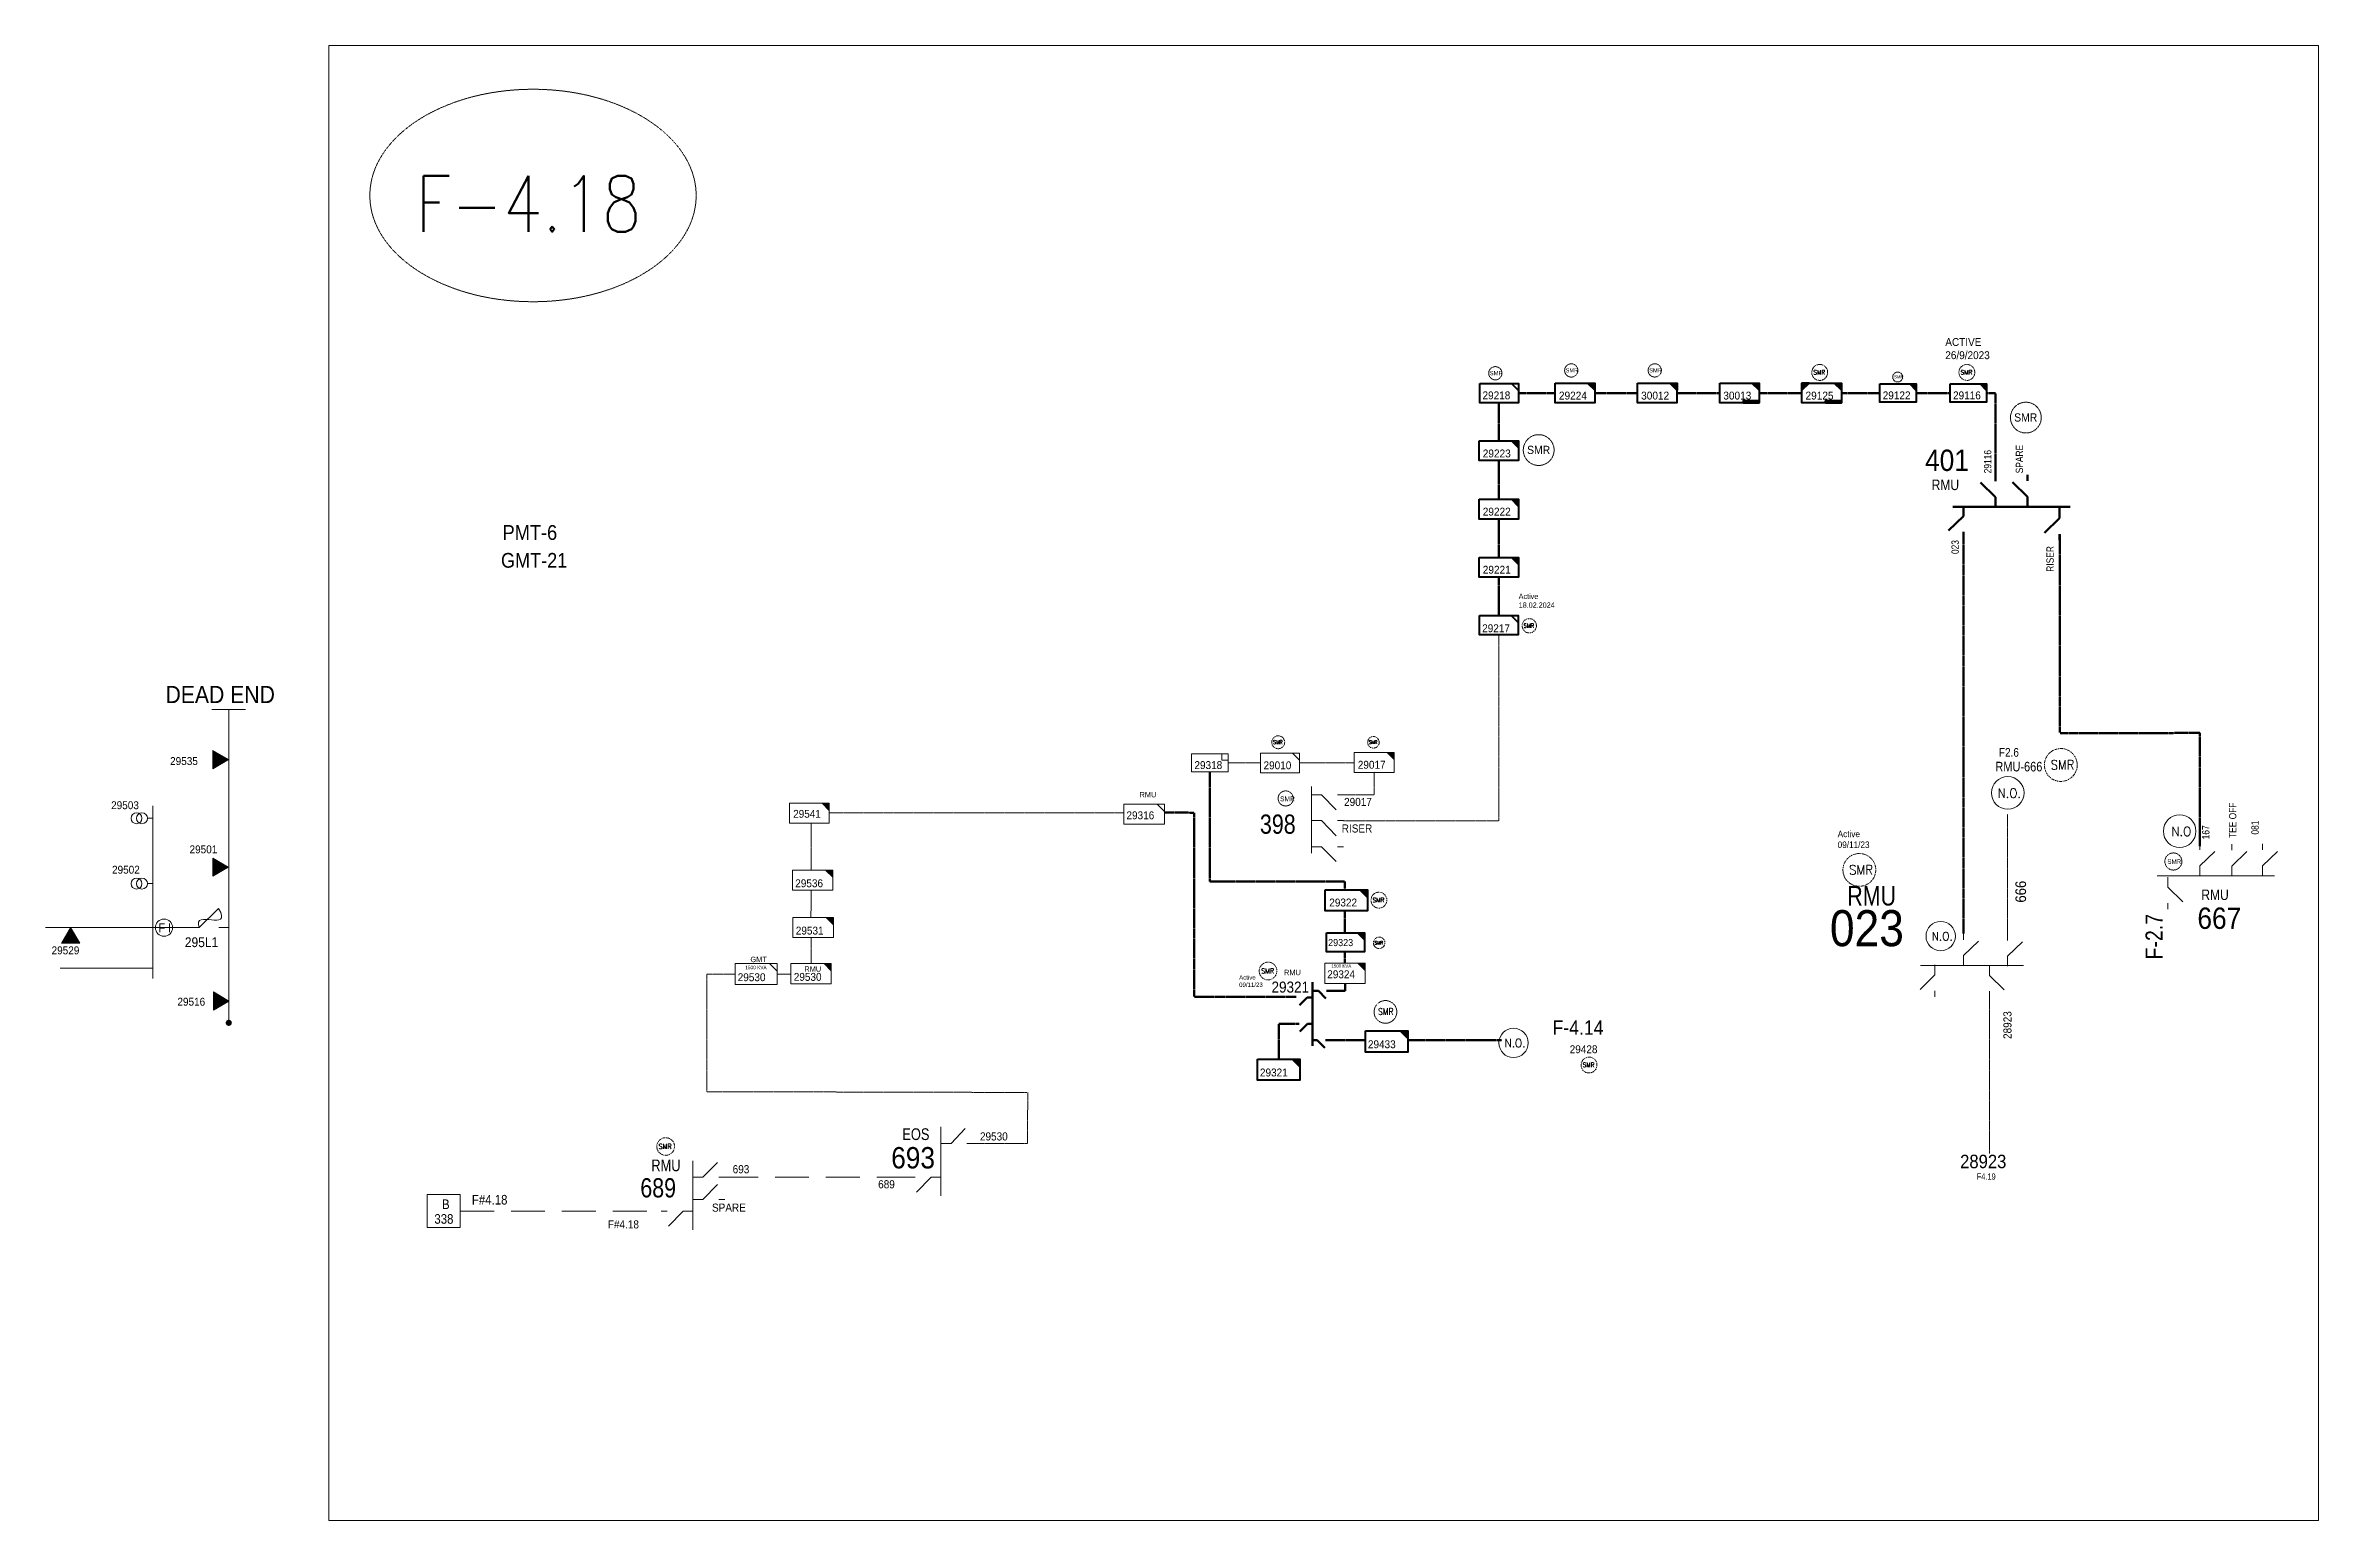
# Model space of a CAD drawing. Header units: metres. Extents: x 65984 to 144644, y -19036 to 23726.
# Drawn here: x 108028 to 110051, y -9890 to -8577 of the extents above; entities that cross this region are included whole.
import ezdxf
from ezdxf.enums import TextEntityAlignment as Align

# ---------------------------------------------------------------- set-up
doc = ezdxf.new("R2010")
doc.units = ezdxf.units.M
doc.header["$MEASUREMENT"] = 0
for name, pattern in [('DGN Style 3', [0.013877, 0, -0.013877]), ('DGN Style 4', [1.6, 0.8, -0.4, 0, -0.4]), ('HIDDEN2', [2381.25, 1587.5, -793.75])]:
    doc.linetypes.add(name, pattern=pattern)
doc.layers.get('0').update_dxf_attribs({"color": 95, "lineweight": 40})
for name, color, linetype, lineweight in [('CONTRACTOR NAME', 95, 'Continuous', 40), ('d_eos', 111, 'Continuous', 40), ('d_eos no', 121, 'Continuous', 40), ('d_fco', 5, 'Continuous', 40), ('d_fco text', 95, 'Continuous', 40), ('d_oh branch', 94, 'Continuous', 40), ('d_switch', 95, 'Continuous', 40), ('d_tf', 1, 'Continuous', 40), ('d_tf no', 6, 'Continuous', 40), ('d_tf_200', 1, 'Continuous', 40), ('d_ug cable', 95, 'Continuous', 40), ('d_unit sub', 7, 'Continuous', 40), ('EARTH FAULT INDICATOR', 95, 'Continuous', 40), ('fedr no', 95, 'Continuous', 40), ('GRID STATION  04', 7, 'Continuous', 40), ('Level 37', 7, 'Continuous', 0), ('O H MAIN FEEDER', 4, 'Continuous', 100), ('SW N O', 114, 'Continuous', 30)]:
    doc.layers.add(name, color=color, linetype=linetype, lineweight=lineweight)
doc.styles.add('NASKHF', font='naskhf.shx', dxfattribs={"height": 8})
doc.styles.add('Style-Andalus', font='andlso.ttf')
doc.styles.add('Style-Arial', font='arial.ttf')
doc.styles.add('Style-ENGINEERING', font='ENGINEERING.shx')
doc.styles.add('Style-msdefault', font='msdefault.shx')
doc.styles.add('Style-simplex', font='simplex.shx')
doc.styles.add('Style-STANDARD', font='STANDARD.shx')

# ---------------------------------------------------------------- blocks, each defined once
blk = doc.blocks.new('*U3395')
at = {"layer": 'd_eos', "color": 7, "linetype": 'Continuous', "lineweight": 13, "ltscale": 1.213359}
for p, q in [((-4.6, 7.4), (-11.4, 14.4)), ((0, -16.2), (0, 16.2)), ((-12.1, 7.4), (-14.9, 7.4)), ((0, 7.4), (-4.6, 7.4)), ((0, -8.4), (4.7, -8.4)), ((4.7, -8.4), (11.4, -15.4)), ((12.1, -8.4), (14.9, -8.4))]:
    blk.add_line(p, q, dxfattribs=at)
blk = doc.blocks.new('TF_8')
at = {"color": 0, "linetype": 'ByBlock', "lineweight": -2}
blk.add_line((6.3, 4.95), (9.9, 1.35), dxfattribs=at)
blk.add_3dface([(-10.1, 4.95), (9.9, 4.95), (9.9, -5.05), (-10.1, -5.05)], dxfattribs=at)
blk = doc.blocks.new('exist.us-1000kva')
at = {"color": 0, "linetype": 'ByBlock', "lineweight": -2, "flags": 128}
blk.add_lwpolyline([(40, 12.9), (32.8, 20), (40, 20)], close=True, dxfattribs=at)
at = {"color": 0, "linetype": 'ByBlock', "lineweight": -2, "extrusion": (0, 0, -1)}
blk.add_solid([(-40, 12.9), (-32.8, 20), (-40, 20)], dxfattribs=at)
at = {"color": 0, "linetype": 'ByBlock', "lineweight": -2, "xscale": 2, "yscale": 2}
blk.add_blockref('TF_8', (20.2, 10.1), dxfattribs=at)
blk = doc.blocks.new('TRA1_1432')
at = {"layer": 'd_tf', "color": 251, "linetype": 'Continuous', "lineweight": 13, "ltscale": 0.00081119, "extrusion": (0, 0, -1), "flags": 128}
blk.add_lwpolyline([(-10, -17.1), (0, -0.1), (10, -17.1)], close=True, dxfattribs=at)
at = {"layer": 'd_tf', "color": 251, "linetype": 'Continuous', "lineweight": 13, "ltscale": 0.00081119}
blk.add_solid([(10, -17.1), (0, -0.1), (-10, -17.1)], dxfattribs=at)
blk = doc.blocks.new('TRA1_1431')
at = {"layer": 'd_tf', "color": 251, "linetype": 'Continuous', "lineweight": 13, "ltscale": 0.00081119, "xscale": 1.000046566207833, "yscale": 1.000046566207833, "zscale": 1.000046566207833, "rotation": 180}
blk.add_blockref('TRA1_1432', (0, 0), dxfattribs=at)
blk = doc.blocks.new('*U1012')
at = {"layer": 'd_fco', "color": 7, "linetype": 'Continuous', "lineweight": 13}
blk.add_line((-4.6, 4.2), (-10.1, 4.2), dxfattribs=at)
at = {"layer": 'd_fco', "color": 7, "linetype": 'Continuous', "lineweight": 13, "flags": 128}
blk.add_lwpolyline([(13, 4.2), (7.1, 4.2), (-4.4, -7.3)], dxfattribs=at)
at = {"layer": 'd_fco', "color": 7, "linetype": 'Continuous', "lineweight": 13}
blk.add_open_spline([(-4.4, -7.3), (-13, 7.7), (11.6, -7.7), (7.1, 4.2)], degree=3, dxfattribs=at)
blk = doc.blocks.new('*U3386')
at = {"layer": 'EARTH FAULT INDICATOR', "color": 2, "linetype": 'Continuous', "lineweight": 13}
blk.add_circle((0, 0.1), 4, dxfattribs=at)
at = {"layer": 'EARTH FAULT INDICATOR', "color": 2, "lineweight": 13, "style": 'Style-Andalus', "width": 0.9}
blk.add_text('F I', height=4.23, dxfattribs=at).set_placement((-2.6, 2.1), align=Align.TOP_LEFT)
blk = doc.blocks.new('TFU_166')
at = {"layer": 'd_tf_200', "color": 251, "linetype": 'Continuous', "lineweight": 13}
blk.add_line((0, 10), (0, 0), dxfattribs=at)
for centre in [(0, 30), (0, 20)]:
    blk.add_circle(centre, 10, dxfattribs=at)
blk = doc.blocks.new('TF3')
at = {"color": 0, "linetype": 'ByBlock', "lineweight": -2}
for p, q in [((11.3, 9), (18.3, 9)), ((18.3, 9), (18.3, 2))]:
    blk.add_line(p, q, dxfattribs=at)
at = {"color": 0, "linetype": 'ByBlock', "lineweight": -2, "flags": 128}
blk.add_lwpolyline([(18.3, 2), (11.3, 2), (11.3, 9)], dxfattribs=at)
at = {"color": 0, "linetype": 'ByBlock', "lineweight": -2}
blk.add_3dface([(-21.7, 9), (18.3, 9), (18.3, -11), (-21.7, -11)], dxfattribs=at)
blk = doc.blocks.new('*U3399')
at = {"layer": 'd_eos', "color": 2, "linetype": 'Continuous', "lineweight": 13, "ltscale": 1.213359}
for p, q in [((2.8, 10.6), (-4, 17.6)), ((7.5, 13.7), (7.5, -17.6)), ((-4.6, 10.6), (-7.5, 10.6)), ((2.8, -1.6), (-4, 5.5)), ((7.5, 10.6), (2.8, 10.6)), ((-4.6, -1.6), (-7.5, -1.6)), ((2.8, -13.7), (-4, -6.7)), ((7.5, -1.6), (2.8, -1.6)), ((-4.6, -13.7), (-7.5, -13.7)), ((7.5, -13.7), (2.8, -13.7))]:
    blk.add_line(p, q, dxfattribs=at)
blk = doc.blocks.new('*U3400')
at = {"layer": 'd_unit sub', "color": 2, "linetype": 'Continuous', "lineweight": 40, "flags": 128}
for points in [[(-9.5, 1.4), (-6.1, 4.7), (-9.5, 4.7)], [(9.5, 1.3), (6, 4.7), (9.5, 4.7)]]:
    blk.add_lwpolyline(points, close=True, dxfattribs=at)
at = {"layer": 'd_unit sub', "color": 2, "linetype": 'Continuous', "lineweight": 40, "extrusion": (0, 0, -1)}
for points in [[(9.5, 1.4), (6.1, 4.7), (9.5, 4.7)], [(-9.5, 1.3), (-6, 4.7), (-9.5, 4.7)]]:
    blk.add_solid(points, dxfattribs=at)
at = {"layer": 'd_unit sub', "color": 2, "linetype": 'Continuous', "lineweight": 40, "xscale": 0.9486633457507601, "yscale": 0.9486633457507601, "zscale": 0.4380515265747435, "rotation": 359.9999999999999}
blk.add_blockref('TF_8', (0.1, 0), dxfattribs=at)
blk = doc.blocks.new('*U1353')
at = {"layer": 'CONTRACTOR NAME', "color": 251, "lineweight": 211, "ltscale": 0.498271, "flags": 128}
for points in [[(1.7, -0.5), (-3.7, -0.5), (-3.7, 0.5), (1.7, 0.5)], [(3.7, -0.5), (1.7, -0.5), (1.7, 0.5), (3.7, 0.5)]]:
    blk.add_lwpolyline(points, close=True, dxfattribs=at)
at = {"layer": 'CONTRACTOR NAME', "color": 251, "lineweight": 211, "style": 'Style-msdefault', "width": 0.945946}
for s, height, p in [('2019.04.14', 0.683, (-3.5, 0.3)), ('FSC', 0.572, (2.1, 0.3))]:
    blk.add_text(s, height=height, dxfattribs=at).set_placement(p, align=Align.TOP_LEFT)
blk = doc.blocks.new('*U1430')
at = {"layer": 'SW N O', "color": 3, "lineweight": 13}
blk.add_circle((0, 0), 16.8, dxfattribs=at)
at = {"layer": 'SW N O', "color": 3, "lineweight": 13, "style": 'Style-STANDARD'}
blk.add_text('N.O', height=9.6, dxfattribs=at).set_placement((1.7, -0.2), align=Align.MIDDLE_CENTER)
blk = doc.blocks.new('*U893')
at = {"layer": 'SW N O', "color": 3, "lineweight": 13}
blk.add_circle((0, 0), 16.8, dxfattribs=at)
at = {"layer": 'SW N O', "color": 3, "lineweight": 13, "style": 'Style-STANDARD'}
blk.add_text('N.O.', height=9.6, dxfattribs=at).set_placement((1.7, -0.2), align=Align.MIDDLE_CENTER)

msp = doc.modelspace()

# ---------------------------------------------------------------- hatches: boundary and pattern name
at = {"layer": 'O H MAIN FEEDER', "lineweight": 13, "ltscale": 0.81119}
h = msp.add_hatch(color=251, dxfattribs=at)
edge = h.paths.add_edge_path(flags=0)
edge.add_arc((108191.4, -9446.5), 2.77, 0, 360)

# ---------------------------------------------------------------- linework, layer by layer
at = {"layer": 'd_eos', "color": 2, "linetype": 'Continuous', "lineweight": 211, "ltscale": 1.213359}
for p, q in [((109763.9, -8964.3), (109763.9, -8958.9)), ((109792.4, -8964.1), (109792.4, -8958.7)), ((109763.9, -8978.5), (109750.6, -8965.5)), ((109763.9, -8987.3), (109763.9, -8978.5)), ((109792.4, -8978.3), (109779.1, -8965.4)), ((109792.4, -8987.1), (109792.4, -8978.3)), ((109735.4, -8995.5), (109722, -9008.4)), ((109725.9, -8987.1), (109830.4, -8987.1)), ((109735.4, -8986.6), (109735.4, -8995.5)), ((109820.9, -8997.3), (109807.6, -9010.3)), ((109820.9, -8988.5), (109820.9, -8997.3)), ((109735.4, -9009.6), (109735.4, -9015)), ((109820.9, -9011.5), (109820.9, -9016.9))]:
    msp.add_line(p, q, dxfattribs=at)
at = {"layer": 'd_eos', "color": 7, "linetype": 'Continuous', "lineweight": 13, "ltscale": 1.213359}
for p, q in [((109945.7, -9292.6), (109945.7, -9287.3)), ((109974.3, -9292.8), (109974.3, -9287.5)), ((110001.6, -9292.6), (110001.6, -9287.3)), ((109735.4, -9372.5), (109735.4, -9367.1)), ((109735.4, -9386.7), (109748.7, -9373.7)), ((109735.4, -9395.5), (109735.4, -9386.7)), ((109774.6, -9373.1), (109774.6, -9367.7)), ((109774.6, -9387.2), (109787.9, -9374.3)), ((109774.6, -9396.1), (109774.6, -9387.2)), ((109710, -9403.8), (109696.7, -9416.7)), ((109697, -9395.5), (109788.8, -9395.5)), ((109710, -9394.9), (109710, -9403.8)), ((109758.4, -9395.5), (109758.4, -9404.3)), ((109758.4, -9404.3), (109771.7, -9417.2)), ((109710, -9417.9), (109710, -9423.3)), ((109758.4, -9418.5), (109758.4, -9423.8))]:
    msp.add_line(p, q, dxfattribs=at)
at = {"layer": 'd_eos', "color": 2, "linetype": 'Continuous', "lineweight": 13, "ltscale": 1.213359}
for p, q in [((109945.7, -9306.8), (109959.1, -9293.9)), ((109974.3, -9307), (109987.6, -9294.1)), ((110001.6, -9306.8), (110014.9, -9293.9)), ((110012.3, -9315.6), (109907.7, -9315.6)), ((109917.2, -9317), (109917.2, -9325.9)), ((109917.2, -9325.9), (109930.5, -9338.8)), ((109945.7, -9315.6), (109945.7, -9306.8)), ((109974.3, -9315.8), (109974.3, -9307)), ((110001.6, -9315.6), (110001.6, -9306.8)), ((109917.2, -9340), (109917.2, -9345.4)), ((108604.5, -9569.3), (108604.5, -9630.7)), ((108604.5, -9584), (108613.4, -9584)), ((108613.4, -9584), (108626.3, -9570.7)), ((108627.5, -9584), (108632.9, -9584)), ((108604.5, -9603.9), (108613.4, -9603.9)), ((108613.4, -9603.9), (108626.3, -9590.5)), ((108627.5, -9603.9), (108632.9, -9603.9)), ((108581.6, -9614.1), (108576.2, -9614.1)), ((108595.7, -9614.1), (108582.8, -9627.4)), ((108604.5, -9614.1), (108595.7, -9614.1))]:
    msp.add_line(p, q, dxfattribs=at)
at = {"layer": 'd_eos', "color": 2, "linetype": 'Continuous', "lineweight": 211, "ltscale": 0.820845}
for p, q in [((109151.1, -9424.1), (109144.4, -9430.9)), ((109155.6, -9424.1), (109151.1, -9424.1)), ((109155.9, -9466.9), (109155.9, -9410.4)), ((109156.6, -9418), (109161.2, -9418)), ((109161.2, -9418), (109167.8, -9424.8)), ((109168.5, -9418), (109171.2, -9418)), ((109144.2, -9447.3), (109141.4, -9447.3)), ((109151.5, -9447.3), (109144.8, -9454.2)), ((109156, -9447.3), (109151.5, -9447.3)), ((109155.7, -9462), (109160.2, -9462)), ((109160.2, -9462), (109166.9, -9468.8)), ((109167.5, -9462), (109170.3, -9462))]:
    msp.add_line(p, q, dxfattribs=at)
at = {"layer": 'd_oh branch', "color": 251, "linetype": 'Continuous', "lineweight": 13}
for p, q in [((108123.9, -9407), (108123.9, -9253.4)), ((108156.4, -9361.7), (108028.3, -9361.7)), ((108124, -9398), (108041.3, -9398))]:
    msp.add_line(p, q, dxfattribs=at)
at = {"layer": 'd_ug cable', "color": 251, "linetype": 'DGN Style 3', "lineweight": 100}
for p, q in [((109339.3, -8886), (109372.1, -8886)), ((109407.2, -8886), (109445.3, -8886)), ((109480.4, -8886), (109518.4, -8886)), ((109553.6, -8886), (109591.6, -8886)), ((109723.5, -8886), (109693.4, -8886)), ((109170.3, -9462), (109203.2, -9462))]:
    msp.add_line(p, q, dxfattribs=at)
at = {"layer": 'd_ug cable', "color": 251, "linetype": 'DGN Style 3', "lineweight": 13}
for p, q in [((108726.5, -9259.5), (108988.2, -9259.5)), ((108709.7, -9310.6), (108709.8, -9268.8)), ((108709.6, -9352.7), (108709.7, -9328)), ((108709.8, -9370.4), (108709.8, -9394)), ((108616.9, -9403.2), (108617, -9507.8)), ((108642.1, -9403.2), (108616.9, -9403.2)), ((108691.2, -9403.2), (108679.5, -9403.2)), ((108901.8, -9508.5), (108617, -9507.8)), ((108902.4, -9553.9), (108902.5, -9508.5)), ((108902.4, -9553.9), (108851, -9553.9))]:
    msp.add_line(p, q, dxfattribs=at)
at = {"layer": 'd_ug cable', "color": 251, "linetype": 'HIDDEN2', "lineweight": 13, "ltscale": 0.019008}
msp.add_line((108632.4, -9584), (108798.8, -9584), dxfattribs=at)
at = {"layer": 'd_ug cable', "color": 251, "linetype": 'DGN Style 3', "lineweight": 100, "flags": 128}
for points in [[(109321.9, -8928.7), (109321.9, -8894.5), (109321.9, -8894.5)], [(109626.7, -8886), (109660.9, -8886)], [(109763.9, -8958.9), (109763.9, -8886), (109755.9, -8886)], [(109321.9, -8980.5), (109321.9, -8946.3), (109321.9, -8946.3)], [(109321.9, -9032.3), (109321.9, -8998.1), (109321.9, -8998.1)], [(109735.4, -9015), (109735.4, -9367.1)], [(109821, -9188), (109821, -9011.7)], [(109321.9, -9084), (109321.9, -9049.8), (109321.9, -9049.8)], [(109945.6, -9188.5), (109821.3, -9188.7)], [(109945.6, -9188.5), (109945.6, -9289.3)], [(109064.6, -9223.3), (109064.6, -9320.8), (109184.7, -9320.8), (109184.7, -9328)], [(109141.3, -9423.3), (109050.6, -9423.3), (109050.6, -9259.5), (109024.3, -9259.2)], [(109184.8, -9366.5), (109184.8, -9346.9)], [(109184.8, -9393.4), (109184.8, -9383.4)], [(109184.9, -9411.4), (109185, -9418), (109171.2, -9418)], [(109141.4, -9447.3), (109125.9, -9447.3), (109125.9, -9478.8)], [(109240.8, -9462), (109324.5, -9462)]]:
    msp.add_lwpolyline(points, dxfattribs=at)
at = {"layer": 'd_ug cable', "color": 251, "linetype": 'DGN Style 3', "lineweight": 13, "flags": 128}
for points in [[(109183.5, -9266.6), (109321.9, -9266.6), (109321.9, -9101.3)], [(109109.7, -9215.1), (109080.8, -9215.1)], [(109193.2, -9215.1), (109144.7, -9215.1)], [(109183.6, -9243.5), (109210.9, -9243.5), (109210.9, -9223.1)]]:
    msp.add_lwpolyline(points, dxfattribs=at)
at = {"layer": 'd_ug cable', "color": 194, "linetype": 'DGN Style 3', "lineweight": 13, "flags": 128}
msp.add_lwpolyline([(109774.6, -9370.3), (109774.6, -9260.7), (109774.6, -9260.7)], dxfattribs=at)
at = {"layer": 'd_ug cable', "color": 6, "linetype": 'DGN Style 3', "lineweight": 13, "flags": 128}
msp.add_lwpolyline([(109758.4, -9562.7), (109758.4, -9418.3), (109758.4, -9418.3)], dxfattribs=at)
at = {"layer": 'd_ug cable', "color": 251, "linetype": 'HIDDEN2', "lineweight": 13, "ltscale": 0.019008}
msp.add_lwpolyline([(108397.4, -9614.1), (108577.2, -9614.1)], dxfattribs=at)
at = {"layer": 'd_ug cable', "color": 2, "linetype": 'DGN Style 3', "lineweight": 13}
for centre, radius in [((109386.3, -8865.8), 5.91), ((109460.6, -8865.8), 5.91), ((109318.7, -8868.3), 5.89), ((109790.9, -8907.8), 13.7), ((109357.3, -8936.7), 13.7), ((109132.1, -9246.8), 6.73), ((109922.2, -9302.9), 7.6), ((109220.9, -9436.8), 10.1)]:
    msp.add_circle(centre, radius, dxfattribs=at)
at = {"layer": 'd_ug cable', "color": 2, "linetype": 'DGN Style 4', "lineweight": 13}
for centre, radius in [((109607.4, -8867.6), 7.07), ((109738.4, -8867.6), 7.07), ((109348.9, -9093.1), 6.36), ((109125.5, -9196.8), 5.73), ((109210.2, -9196.8), 5.15), ((109822, -9217), 14.6), ((109642.7, -9310.4), 14.6), ((109215.1, -9337.3), 7.07), ((109215.3, -9375.3), 5.15), ((109116.4, -9400.4), 7.86), ((109402.1, -9484.1), 7.07), ((108580.3, -9556.6), 7.86)]:
    msp.add_circle(centre, radius, dxfattribs=at)
at = {"layer": 'd_ug cable', "color": 1, "linetype": 'DGN Style 3', "lineweight": 13}
msp.add_circle((109676.8, -8871.7), 4.42, dxfattribs=at)
at = {"layer": 'd_unit sub', "color": 2, "linetype": 'Continuous', "lineweight": 40, "flags": 128}
for points in [[(109407.2, -8883.5), (109400.8, -8877.2), (109407.2, -8877.2)], [(109480.4, -8883.5), (109474, -8877.2), (109480.4, -8877.2)], [(109339.4, -8934.8), (109333, -8928.5), (109339.4, -8928.5)]]:
    msp.add_lwpolyline(points, close=True, dxfattribs=at)
at = {"layer": 'd_unit sub', "color": 251, "linetype": 'Continuous', "lineweight": 40, "flags": 128}
for points in [[(109553.6, -8883.5), (109547.1, -8877.2), (109553.6, -8877.2)], [(109339.4, -8986.8), (109333, -8980.5), (109339.4, -8980.5)], [(109339.4, -9038.6), (109333, -9032.3), (109339.4, -9032.3)]]:
    msp.add_lwpolyline(points, close=True, dxfattribs=at)
at = {"layer": 'd_unit sub', "color": 2, "linetype": 'Continuous', "lineweight": 40, "extrusion": (0, 0, -1)}
for points in [[(-109407.2, -8883.5), (-109400.8, -8877.2), (-109407.2, -8877.2)], [(-109480.4, -8883.5), (-109474, -8877.2), (-109480.4, -8877.2)], [(-109339.4, -8934.8), (-109333, -8928.5), (-109339.4, -8928.5)]]:
    msp.add_solid(points, dxfattribs=at)
at = {"layer": 'd_unit sub', "color": 251, "linetype": 'Continuous', "lineweight": 40, "extrusion": (0, 0, -1)}
for points in [[(-109553.6, -8883.5), (-109547.1, -8877.2), (-109553.6, -8877.2)], [(-109339.4, -8986.8), (-109333, -8980.5), (-109339.4, -8980.5)], [(-109339.4, -9038.6), (-109333, -9032.3), (-109339.4, -9032.3)]]:
    msp.add_solid(points, dxfattribs=at)
at = {"layer": 'fedr no', "color": 82, "linetype": 'DGN Style 3', "lineweight": 13, "true_color": 0x1dc70e}
msp.add_ellipse((108462.2, -8710.1), major_axis=(145.2, 0), ratio=0.651175, dxfattribs=at)
at = {"layer": 'GRID STATION  04', "color": 251, "linetype": 'Continuous', "lineweight": 13, "ltscale": 1.003573, "flags": 128}
msp.add_lwpolyline([(108368, -9628.8), (108368, -9599.4), (108397.4, -9599.4), (108397.4, -9628.8)], close=True, dxfattribs=at)
at = {"layer": 'O H MAIN FEEDER', "color": 163, "lineweight": 13, "ltscale": 1.113919}
msp.add_line((108176.4, -9167.7), (108206.3, -9167.7), dxfattribs=at)
at = {"layer": 'O H MAIN FEEDER', "color": 251, "lineweight": 13, "ltscale": 0.947114}
msp.add_line((108191.4, -9446.5), (108191.4, -9167.7), dxfattribs=at)
at = {"layer": 'O H MAIN FEEDER', "color": 140, "lineweight": 13, "ltscale": 0.861012, "flags": 128}
msp.add_lwpolyline([(110051.4, -8576.6), (108280.6, -8576.6), (108280.6, -9889.5), (110051.4, -9889.5)], close=True, dxfattribs=at)

# ---------------------------------------------------------------- block references
at = {"layer": 'CONTRACTOR NAME', "color": 251, "lineweight": 211, "ltscale": 0.498271, "xscale": 1.9008, "yscale": 1.9008, "zscale": 1.9008}
for p in [(109546.5, -8893.8), (109619.7, -8893.8)]:
    msp.add_blockref('*U1353', p, dxfattribs=at)
at = {"layer": 'd_eos', "color": 2, "linetype": 'Continuous', "lineweight": 13, "ltscale": 1.213359, "xscale": 1.9008, "yscale": 1.9008, "zscale": 1.9008, "rotation": 180}
msp.add_blockref('*U3399', (109169.4, -9269.6), dxfattribs=at)
at = {"layer": 'd_eos', "color": 7, "linetype": 'Continuous', "lineweight": 13, "ltscale": 1.213359, "extrusion": (0, 0, -1), "xscale": 1.9008, "yscale": 1.9008, "zscale": 1.9008, "rotation": 180}
msp.add_blockref('*U3395', (-108825.3, -9569.8), dxfattribs=at)
at = {"layer": 'd_fco', "color": 7, "linetype": 'Continuous', "lineweight": 13, "xscale": 1.491399719859265, "yscale": 1.491399719859265, "zscale": 1.491399719859265, "rotation": 179.9999999995591}
msp.add_blockref('*U1012', (108175.8, -9355.5), dxfattribs=at)
at = {"layer": 'd_tf', "color": 251, "linetype": 'Continuous', "lineweight": 13, "ltscale": 0.00081119, "xscale": 0.8111897164608106, "yscale": 0.8111897164608106, "zscale": 0.8111897164608106, "rotation": 89.99999999999999}
for p in [(108191.2, -9212.2), (108191, -9308)]:
    msp.add_blockref('TRA1_1431', p, dxfattribs=at)
at = {"layer": 'd_tf', "color": 251, "linetype": 'Continuous', "lineweight": 13, "ltscale": 0.00081119, "extrusion": (0, 0, -1), "xscale": 0.8111897164608106, "yscale": 0.8111897164608106, "zscale": 0.8111897164608106}
for p, rotation in [((-108050.6, -9361.7), 180), ((-108191.6, -9427.1), 270)]:
    msp.add_blockref('TRA1_1431', p, dxfattribs=dict(at, rotation=rotation))
at = {"layer": 'd_tf_200', "color": 251, "linetype": 'Continuous', "lineweight": 13, "xscale": 0.4867138298764858, "yscale": 0.4867138298764858, "zscale": 0.4867138298764858, "rotation": 89.99999999999987}
for p in [(108123.9, -9264.4), (108123.9, -9322.6)]:
    msp.add_blockref('TFU_166', p, dxfattribs=at)
at = {"layer": 'd_unit sub', "color": 2, "linetype": 'Continuous', "lineweight": 40}
for name, p, xscale, yscale, zscale in [('TF_8', (109322.3, -8885.9), 1.710908635959181, 1.710908635959181, 0.8111897164608106), ('*U3400', (109609.2, -8885.9), 1.851813467707205, 1.851813467707205, 1.851813467707205)]:
    msp.add_blockref(name, p, dxfattribs=dict(at, xscale=xscale, yscale=yscale, zscale=zscale))
at = {"layer": 'd_unit sub', "color": 2, "linetype": 'Continuous', "lineweight": 40, "rotation": 359.9999999999999}
for name, p, xscale, yscale, zscale in [('TF_8', (109389.8, -8885.9), 1.756747559981434, 1.756747559981434, 0.8111897164608106), ('TF_8', (109463, -8885.9), 1.756747559981434, 1.756747559981434, 0.8111897164608106), ('exist.us-1000kva', (109660.9, -8894.1), 0.8111897164608106, 0.8111897164608106, 0.8111897164608106), ('exist.us-1000kva', (109723.5, -8894.1), 0.8111897164608106, 0.8111897164608106, 0.8111897164608106), ('TF_8', (109322, -8937.2), 1.756747559981434, 1.756747559981434, 0.8111897164608106), ('exist.us-1000kva', (109167.3, -9346.9), 0.940268766494629, 0.940268766494629, 0.8111897164608106), ('exist.us-1000kva', (109168.3, -9383.4), 0.8462418898451661, 0.8462418898451661, 0.7300707448147296), ('exist.us-1000kva', (109203.2, -9472.5), 0.940268766494629, 0.940268766494629, 0.8111897164608106)]:
    msp.add_blockref(name, p, dxfattribs=dict(at, xscale=xscale, yscale=yscale, zscale=zscale))
at = {"layer": 'd_unit sub', "color": 251, "linetype": 'Continuous', "lineweight": 40, "zscale": 0.8111897164608106, "rotation": 359.9999999999999}
for name, p, xscale, yscale in [('TF_8', (109536.2, -8885.9), 1.756747559981434, 1.756747559981434), ('TF_8', (109322, -8989.2), 1.756747559981434, 1.756747559981434), ('TF_8', (109322, -9041), 1.756747559981434, 1.756747559981434), ('exist.us-1000kva', (109107.1, -9497.6), 0.940268766494629, 0.940268766494629)]:
    msp.add_blockref(name, p, dxfattribs=dict(at, xscale=xscale, yscale=yscale))
at = {"layer": 'd_unit sub', "color": 51, "linetype": 'Continuous', "lineweight": 40, "xscale": 1.723502888820498, "yscale": 1.723502888820498, "zscale": 0.8111897164608106}
msp.add_blockref('TF_8', (109322, -9092.6), dxfattribs=at)
at = {"layer": 'd_unit sub', "color": 251, "linetype": 'Continuous', "lineweight": 13, "rotation": 359.9999999999999}
for name, p, xscale, yscale, zscale in [('TF3', (109066, -9214.3), 0.8109820518933962, 0.8109820518933962, 0.2472506255772547), ('exist.us-1000kva', (108690.4, -9268.8), 0.8871280152572948, 0.8871280152572948, 0.7300707448147296), ('exist.us-1000kva', (108693.1, -9328.5), 0.8979129015695532, 0.8979129015695532, 0.8111897164608106), ('exist.us-1000kva', (108693.6, -9370.7), 0.8979129015695532, 0.8979129015695532, 0.8111897164608106), ('exist.us-1000kva', (108691.8, -9411.8), 0.8979129015695532, 0.8979129015695532, 0.8111897164608106), ('exist.us-1000kva', (109167, -9411.4), 0.8979129015695532, 0.8979129015695532, 0.8111897164608106)]:
    msp.add_blockref(name, p, dxfattribs=dict(at, xscale=xscale, yscale=yscale, zscale=zscale))
at = {"layer": 'd_unit sub', "color": 2, "linetype": 'Continuous', "lineweight": 13, "xscale": 1.73831575284837, "yscale": 1.73831575284837, "zscale": 0.8111897164608106}
msp.add_blockref('TF_8', (109127.3, -9215.1), dxfattribs=at)
at = {"layer": 'd_unit sub', "color": 2, "linetype": 'Continuous', "lineweight": 13, "xscale": 0.8873294057804108, "yscale": 0.8873294057804108, "zscale": 0.8111897164608106, "rotation": 359.9999999999999}
msp.add_blockref('exist.us-1000kva', (109193.2, -9223.6), dxfattribs=at)
at = {"layer": 'd_unit sub', "color": 251, "linetype": 'Continuous', "lineweight": 13, "zscale": 0.8111897164608106}
for p, xscale, yscale in [((109006.4, -9260.7), 1.805596894127742, 1.805596894127742), ((108661, -9403.1), 1.868703999617305, 1.868703999617305)]:
    msp.add_blockref('TF_8', p, dxfattribs=dict(at, xscale=xscale, yscale=yscale))
at = {"layer": 'EARTH FAULT INDICATOR', "color": 2, "linetype": 'Continuous', "lineweight": 13, "xscale": 1.9008, "yscale": 1.9008, "zscale": 1.9008}
msp.add_blockref('*U3386', (108133.8, -9362), dxfattribs=at)
at = {"layer": 'SW N O', "color": 3, "lineweight": 13}
for name, p, xscale, yscale, zscale in [('*U893', (109774.8, -9241.9), 0.8640710711492864, 0.8640710711492864, 0.8640710711492864), ('*U1430', (109927.8, -9275.9), 0.8640710711492864, 0.8640710711492864, 0.8640710711492864), ('*U893', (109715.1, -9369.3), 0.7776639640343578, 0.7776639640343578, 0.7776639640343578), ('*U893', (109334.9, -9464.4), 0.7776639640343578, 0.7776639640343578, 0.7776639640343578)]:
    msp.add_blockref(name, p, dxfattribs=dict(at, xscale=xscale, yscale=yscale, zscale=zscale))

# ---------------------------------------------------------------- texts
at = {"layer": 'd_eos no', "color": 7, "linetype": 'Continuous', "lineweight": 13}
for s, height, style, width, p in [('PMT-6', 13.18, 'Style-Arial', 0.88, (108435.1, -9003.5)), ('EOS', 10.45, 'Style-msdefault', 0.818182, (108790.9, -9540.4)), ('693', 19.01, 'Style-Arial', 0.88, (108781, -9557.1))]:
    msp.add_text(s, height=height, dxfattribs=dict(at, style=style, width=width)).set_placement(p, align=Align.TOP_LEFT)
at = {"layer": 'd_eos no', "color": 2, "linetype": 'Continuous', "lineweight": 13, "style": 'Style-msdefault'}
for s, height, width, p in [('398', 17.11, 0.833333, (109109.2, -9261.1)), ('RMU', 10.45, 0.818182, (108567.5, -9568.2)), ('689', 17.11, 0.833333, (108557.7, -9584.8))]:
    msp.add_text(s, height=height, dxfattribs=dict(at, width=width)).set_placement(p, align=Align.TOP_LEFT)
at = {"layer": 'd_eos no', "color": 2, "linetype": 'Continuous', "lineweight": 13, "ltscale": 1.442073, "style": 'Style-msdefault', "width": 0.818182}
msp.add_text('RMU', height=17.39, dxfattribs=at).set_placement((109632, -9324.7), align=Align.TOP_LEFT)
at = {"layer": 'd_eos no', "color": 2, "linetype": 'Continuous', "lineweight": 13, "ltscale": 1.459371, "style": 'Style-Arial', "width": 0.88}
msp.add_text('023', height=32.11, dxfattribs=at).set_placement((109616.5, -9346.2), align=Align.TOP_LEFT)
at = {"layer": 'd_eos no', "color": 7, "linetype": 'Continuous', "lineweight": 13, "ltscale": 0.530227, "style": 'Style-msdefault', "width": 0.818182}
msp.add_text('1500 KVA', height=3.09, dxfattribs=at).set_placement((108651.1, -9395.7), align=Align.TOP_LEFT)
at = {"layer": 'd_eos no', "color": 7, "linetype": 'Continuous', "lineweight": 13, "insert": (108433.7, -9028.3), "char_height": 13.088, "attachment_point": 1, "style": 'NASKHF'}
msp.add_mtext('\\fArial|b0|i0|c178178|p39;\\H1x;\\W0.88;GMT-21\\P', dxfattribs=at)
at = {"layer": 'd_fco text', "color": 7, "linetype": 'Continuous', "lineweight": 13, "style": 'Style-msdefault', "width": 0.916667}
msp.add_text('295L1', height=8.72, dxfattribs=at).set_placement((108152.3, -9370.4), align=Align.TOP_LEFT)
at = {"layer": 'd_switch', "color": 194, "linetype": 'Continuous', "lineweight": 13, "style": 'Style-ENGINEERING', "width": 0.921053}
msp.add_text('DEAD END', height=15.3, dxfattribs=at).set_placement((108135.1, -9146.6), align=Align.TOP_LEFT)
at = {"layer": 'd_switch', "color": 2, "linetype": 'Continuous', "lineweight": 13, "style": 'Style-ENGINEERING', "width": 0.857143}
msp.add_text('RMU-666', height=8.53, dxfattribs=at).set_placement((109805.6, -9214.2), align=Align.TOP_RIGHT)
at = {"layer": 'd_switch', "color": 1, "linetype": 'Continuous', "lineweight": 30, "ltscale": 0.536025, "style": 'Style-ENGINEERING', "width": 0.857143}
msp.add_text('SMR', height=4.32, rotation=0.0026, dxfattribs=at).set_placement((109127.1, -9245), align=Align.TOP_LEFT)
at = {"layer": 'd_switch', "color": 7, "linetype": 'Continuous', "lineweight": 13, "style": 'Style-ENGINEERING', "width": 0.921053}
for s, p in [('29017', (109184.1, -9246.3)), ('RISER', (109182, -9269.9))]:
    msp.add_text(s, height=7.22, dxfattribs=at).set_placement(p, align=Align.TOP_LEFT)
for s, height, p in [('666', 9.46, (109781.6, -9339.5)), ('28923', 7.22, (109770.9, -9460.9))]:
    msp.add_text(s, height=height, rotation=89.9925, dxfattribs=at).set_placement(p, align=Align.TOP_LEFT)
at = {"layer": 'd_switch', "color": 7, "linetype": 'Continuous', "lineweight": 13, "ltscale": 0.59073, "style": 'Style-ENGINEERING', "width": 0.921053}
msp.add_text('1500 KVA', height=2.79, dxfattribs=at).set_placement((109172.8, -9394.5), align=Align.TOP_LEFT)
at = {"layer": 'd_switch', "color": 55, "linetype": 'Continuous', "lineweight": 13, "style": 'Style-ENGINEERING', "width": 0.921053}
msp.add_text('F-4.14', height=12.75, dxfattribs=at).set_placement((109369.6, -9444.4), align=Align.TOP_LEFT)
at = {"layer": 'd_switch', "color": 1, "linetype": 'Continuous', "lineweight": 13, "style": 'Style-ENGINEERING', "width": 0.921053}
for s, p in [('29530', (108860, -9544)), ('689', (108769.4, -9586.6))]:
    msp.add_text(s, height=7.22, dxfattribs=at).set_placement(p, align=Align.TOP_LEFT)
at = {"layer": 'd_switch', "color": 3, "linetype": 'Continuous', "lineweight": 13, "ltscale": 1.441647, "style": 'Style-ENGINEERING', "width": 0.921053}
msp.add_text('28923', height=12.01, rotation=359.9925, dxfattribs=at).set_placement((109732.4, -9563.9), align=Align.TOP_LEFT)
at = {"layer": 'd_switch', "color": 251, "linetype": 'Continuous', "lineweight": 13, "style": 'Style-ENGINEERING', "width": 0.921053}
for s, p in [('693', (108639.9, -9573.2)), ('SPARE', (108621.5, -9607.4)), ('F#4.18', (108528.8, -9622.3))]:
    msp.add_text(s, height=7.22, dxfattribs=at).set_placement(p, align=Align.TOP_LEFT)
at = {"layer": 'd_tf no', "color": 1, "linetype": 'Continuous', "lineweight": 40, "style": 'Style-msdefault', "width": 0.945946}
for height, p in [(3.82, (109313.7, -8866.3)), (3.66, (109381.3, -8863.9)), (3.66, (109455.7, -8863.9)), (4.05, (109916.8, -9301))]:
    msp.add_text('SMR', height=height, dxfattribs=at).set_placement(p, align=Align.TOP_LEFT)
at = {"layer": 'd_tf no', "color": 1, "linetype": 'Continuous', "lineweight": 13, "style": 'Style-simplex', "width": 0.909091}
for height, p in [(4.12, (109607, -8867.5)), (4.12, (109738, -8867.5)), (3.71, (109348.5, -9093)), (3.34, (109125.2, -9196.7)), (4.58, (109116, -9400.3)), (4.58, (108579.8, -9556.5))]:
    msp.add_text('SMR', height=height, dxfattribs=at).set_placement(p, align=Align.MIDDLE_CENTER)
at = {"layer": 'd_tf no', "color": 2, "linetype": 'Continuous', "lineweight": 40, "style": 'Style-msdefault'}
for s, height, width, p in [('29218', 7.03, 0.945946, (109307.3, -8884.5)), ('29224', 7.03, 0.953514, (109375.3, -8884.7)), ('30012', 7.03, 0.953514, (109448.5, -8884.7)), ('29125', 7.03, 0.953514, (109594.8, -8884.7)), ('29122', 7.03, 0.945946, (109663.5, -8884.5)), ('29223', 7.03, 0.953514, (109307.5, -8936.2)), ('29322', 7.03, 0.945946, (109170.9, -9335.9)), ('29323', 6.33, 0.945946, (109169.9, -9371.9)), ('29433', 7.03, 0.945946, (109205.3, -9462.1)), ('29428', 7.03, 0.945946, (109384.9, -9466.5))]:
    msp.add_text(s, height=height, dxfattribs=dict(at, width=width)).set_placement(p, align=Align.TOP_LEFT)
at = {"layer": 'd_tf no', "color": 251, "linetype": 'Continuous', "lineweight": 40, "style": 'Style-msdefault'}
for s, width, p in [('30013', 0.953514, (109521.6, -8884.7)), ('29222', 0.953514, (109307.5, -8988)), ('29221', 0.953514, (109307.5, -9039.7)), ('29321', 0.945946, (109109.2, -9487.2))]:
    msp.add_text(s, height=7.03, dxfattribs=dict(at, width=width)).set_placement(p, align=Align.TOP_LEFT)
at = {"layer": 'd_tf no', "color": 121, "linetype": 'Continuous', "lineweight": 40, "style": 'Style-msdefault', "width": 0.945946}
for s, p in [('29116', (109726.1, -8884.5)), ('29217', (109307, -9091.8))]:
    msp.add_text(s, height=7.03, dxfattribs=at).set_placement(p, align=Align.TOP_LEFT)
at = {"layer": 'd_tf no', "color": 1, "linetype": 'Continuous', "lineweight": 13, "ltscale": 0.9, "style": 'Style-simplex', "width": 0.909091}
for height, p in [(3, (109209.9, -9196.7)), (4.12, (109214.7, -9337.2)), (3, (109215, -9375.2)), (4.12, (109401.7, -9483.9))]:
    msp.add_text('SMR', height=height, dxfattribs=at).set_placement(p, align=Align.MIDDLE_CENTER)
at = {"layer": 'd_tf no', "color": 251, "linetype": 'Continuous', "lineweight": 13, "style": 'Style-msdefault', "width": 0.945946}
for s, height, p in [('29535', 7.03, (108139.2, -9210)), ('29318', 7.03, (109050.9, -9213.6)), ('29503', 7.03, (108086.7, -9249.3)), ('29541', 6.98, (108693.8, -9257)), ('29316', 7.03, (108990.4, -9258.3)), ('29501', 7.03, (108156.5, -9288.6)), ('29502', 7.03, (108087.5, -9306.7)), ('29536', 7.03, (108695.6, -9318.8)), ('29531', 7.03, (108696.1, -9360.9)), ('29529', 7.03, (108033.7, -9378.5)), ('29530', 7.03, (108644.4, -9402.4)), ('29530', 7.03, (108694.3, -9402.1)), ('29324', 7.03, (109169.1, -9399.8)), ('29516', 7.03, (108145.7, -9424.2))]:
    msp.add_text(s, height=height, dxfattribs=at).set_placement(p, align=Align.TOP_LEFT)
at = {"layer": 'd_tf no', "color": 2, "linetype": 'Continuous', "lineweight": 13, "style": 'Style-msdefault', "width": 0.945946}
for s, p in [('29010', (109112.4, -9213.8)), ('29017', (109196.3, -9213.3))]:
    msp.add_text(s, height=7.03, dxfattribs=at).set_placement(p, align=Align.TOP_LEFT)
at = {"layer": 'd_tf no', "color": 1, "linetype": 'Continuous', "lineweight": 13, "ltscale": 1.530348, "style": 'Style-simplex', "width": 0.909091}
for p in [(109823.5, -9216.8), (109644.2, -9310.3)]:
    msp.add_text('SMR', height=8.36, dxfattribs=at).set_placement(p, align=Align.MIDDLE_CENTER)
at = {"layer": 'd_tf no', "color": 121, "linetype": 'Continuous', "lineweight": 40, "attachment_point": 1, "style": 'NASKHF'}
for s, insert, char_height in [('\\Fmsdefault;\\H1x;\\W0.945946;ACTIVE\\P26/9/2023', (109719.2, -8837), 7.033), ('\\Fmsdefault;\\H1x;\\W0.945946;Active\\P18.02.2024', (109339.5, -9064.6), 4.654)]:
    msp.add_mtext(s, dxfattribs=dict(at, insert=insert, char_height=char_height))
at = {"layer": 'd_tf no', "color": 2, "lineweight": 13, "insert": (109673.5, -8870.1), "char_height": 2.732, "attachment_point": 1, "style": 'NASKHF'}
msp.add_mtext('\\Fmsdefault;\\H1x;\\W0.925;SMR\\P', dxfattribs=at)
at = {"layer": 'd_tf no', "color": 1, "linetype": 'Continuous', "lineweight": 40, "char_height": 7.308, "attachment_point": 1, "style": 'NASKHF'}
for insert in [(109780.5, -8904), (109347, -8932.9)]:
    msp.add_mtext('\\Fmsdefault;\\H1x;\\W0.945946;SMR^I', dxfattribs=dict(at, insert=insert))
at = {"layer": 'd_tf no', "color": 121, "linetype": 'DGN Style 3', "lineweight": 13, "attachment_point": 1, "style": 'NASKHF'}
for insert, char_height in [((109623.4, -9275.5), 5.761), ((109090.7, -9404.1), 3.93)]:
    msp.add_mtext('\\Fmsdefault;\\H1x;\\W0.945946;Active \\P09/11/23', dxfattribs=dict(at, insert=insert, char_height=char_height))
at = {"layer": 'd_tf no', "color": 1, "linetype": 'Continuous', "lineweight": 40, "ltscale": 0.611756, "insert": (109221.2, -9436.5), "char_height": 5.904, "attachment_point": 5, "line_spacing_factor": 1.2, "style": 'Style-STANDARD'}
msp.add_mtext('\\H1x;\\W0.909091;SMR\\P', dxfattribs=at)
at = {"layer": 'fedr no', "color": 6, "linetype": 'Continuous', "lineweight": 13, "style": 'Style-STANDARD', "width": 0.909091}
msp.add_text('F-4.18', height=49.67, dxfattribs=at).set_placement((108458.2, -8717.5), align=Align.MIDDLE_CENTER)
at = {"layer": 'GRID STATION  04', "color": 251, "linetype": 'Continuous', "lineweight": 13, "style": 'Style-msdefault', "width": 0.888889}
for s, p in [('B', (108381.2, -9603.7)), ('F#4.18', (108407.8, -9599.7)), ('338', (108374.4, -9616.8))]:
    msp.add_text(s, height=8.55, dxfattribs=at).set_placement(p, align=Align.TOP_LEFT)
at = {"layer": 'Level 37', "color": 2, "linetype": 'Continuous', "lineweight": 120, "style": 'Style-Arial', "width": 0.88}
for s, height, p in [('401', 19.01, (109701.2, -8936.3)), ('29321', 9.78, (109119.5, -9409.8))]:
    msp.add_text(s, height=height, dxfattribs=at).set_placement(p, align=Align.TOP_LEFT)
at = {"layer": 'Level 37', "color": 2, "linetype": 'Continuous', "lineweight": 53, "style": 'Style-ENGINEERING', "width": 0.857143}
msp.add_text('29116', height=6.52, rotation=90, dxfattribs=at).set_placement((109760.2, -8957.4))
at = {"layer": 'Level 37', "color": 7, "linetype": 'Continuous', "lineweight": 53, "style": 'Style-ENGINEERING', "width": 0.857143}
for s, p in [('SPARE', (109788.4, -8957.4)), ('RISER', (109815.7, -9045))]:
    msp.add_text(s, height=6.52, rotation=90, dxfattribs=at).set_placement(p)
at = {"layer": 'Level 37', "color": 2, "linetype": 'Continuous', "lineweight": 53, "style": 'Style-msdefault', "width": 0.86}
for s, height, p in [('RMU', 9.31, (109707.1, -8963)), ('RMU', 4.79, (109002, -9241)), ('GMT', 4.79, (108655.7, -9387.7)), ('RMU', 4.79, (108703.7, -9396.2)), ('RMU', 4.79, (109130.6, -9399.3))]:
    msp.add_text(s, height=height, dxfattribs=at).set_placement(p, align=Align.TOP_LEFT)
at = {"layer": 'Level 37', "color": 7, "linetype": 'Continuous', "lineweight": 53, "style": 'Style-ENGINEERING', "width": 0.857143}
msp.add_text('023', height=6.52, rotation=90, dxfattribs=at).set_placement((109731.2, -9016.8), align=Align.RIGHT)
at = {"layer": 'Level 37', "color": 7, "linetype": 'Continuous', "lineweight": 13, "style": 'Style-ENGINEERING', "width": 0.857143}
for s, p in [('TEE OFF', (109971.7, -9282)), ('167', (109947.8, -9283.2))]:
    msp.add_text(s, height=6.52, rotation=90, dxfattribs=at).set_placement(p, align=Align.TOP_LEFT)
msp.add_text('081', height=6.52, rotation=90, dxfattribs=at).set_placement((109991.6, -9266.5), align=Align.TOP_RIGHT)
at = {"layer": 'Level 37', "color": 2, "linetype": 'Continuous', "lineweight": 13, "style": 'Style-Arial', "width": 0.88}
msp.add_text('667', height=19.01, dxfattribs=at).set_placement((109943.6, -9343.9), align=Align.TOP_LEFT)
at = {"layer": 'Level 37', "color": 2, "linetype": 'Continuous', "lineweight": 13, "style": 'Style-msdefault', "width": 0.86}
msp.add_text('RMU', height=9.31, rotation=0.0004, dxfattribs=at).set_placement((109971.5, -9327.9), align=Align.TOP_RIGHT)
at = {"layer": 'Level 37', "color": 55, "linetype": 'Continuous', "lineweight": 13, "style": 'Style-ENGINEERING', "width": 0.857143}
msp.add_text('F-2.7', height=15.15, rotation=90, dxfattribs=at).set_placement((109897.4, -9390.1), align=Align.TOP_LEFT)
at = {"layer": 'Level 37', "color": 2, "linetype": 'Continuous', "lineweight": 13, "ltscale": 0.867529, "insert": (109766.9, -9201.9), "char_height": 7.77, "width": 45.433, "attachment_point": 1, "style": 'NASKHF'}
msp.add_mtext('\\FENGINEERING;\\H1x;\\W0.857143;F2.6', dxfattribs=at)
at = {"layer": 'Level 37', "color": 2, "linetype": 'Continuous', "lineweight": 13, "ltscale": 0.685063, "insert": (109747.2, -9580.6), "char_height": 5.552, "width": 32.463, "attachment_point": 1, "style": 'NASKHF'}
msp.add_mtext('\\FENGINEERING;\\H1x;\\W0.857143;F4.19', dxfattribs=at)

doc.saveas('drawing.dxf')
